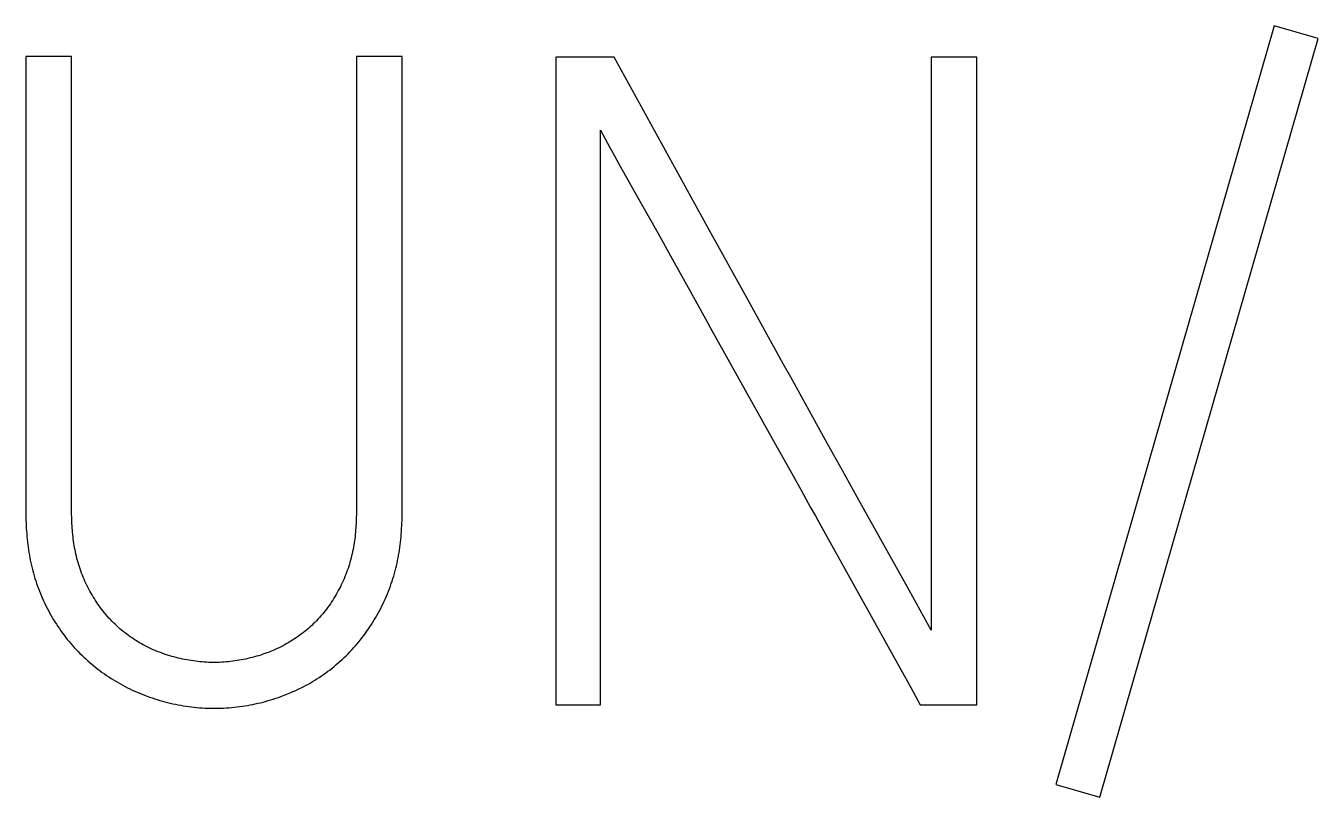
# Model space of a CAD drawing. Extents: x 0 to 420, y 0 to 297.
# Drawn here: x 121.14 to 125.132, y 199.975 to 202.358 of the extents above; entities that cross this region are included whole.
import ezdxf

# ---------------------------------------------------------------- set-up
doc = ezdxf.new("R2010")
doc.units = 0
doc.header["$LTSCALE"] = 23.1
doc.layers.add('10500_FRONT_LABELING', color=7, linetype='CONTINUOUS')

msp = doc.modelspace()

# ---------------------------------------------------------------- linework, layer by layer
at = {"layer": '10500_FRONT_LABELING', "color": 7, "linetype": 'CONTINUOUS'}
for p, q in [((124.9958, 202.3582), (124.3218, 200.0142)), ((125.1318, 202.3194), (124.9958, 202.3582)), ((124.4577, 199.9754), (125.1318, 202.3194)), ((121.1401, 202.2639), (121.1401, 200.8547)), ((121.2816, 202.2639), (121.1401, 202.2639)), ((121.2816, 200.8547), (121.2816, 202.2639)), ((122.1609, 202.2639), (122.1609, 200.8547)), ((122.3024, 202.2639), (122.1609, 202.2639)), ((122.3024, 200.8547), (122.3024, 202.2639)), ((122.7767, 202.2611), (122.7767, 200.2611)), ((122.957, 202.2611), (122.7767, 202.2611)), ((123.9362, 202.2611), (123.9362, 200.4913)), ((124.0777, 202.2611), (123.9362, 202.2611)), ((124.0777, 200.2611), (124.0777, 202.2611)), ((123.1159, 201.9727), (123.0251, 202.1375)), ((122.9154, 200.2611), (122.9154, 202.0364)), ((123.2522, 201.7256), (123.1159, 201.9727)), ((123.0327, 201.8241), (123.0624, 201.7712)), ((123.0624, 201.7712), (123.092, 201.7183)), ((123.092, 201.7183), (123.1363, 201.6389)), ((123.366, 201.5198), (123.2522, 201.7256)), ((123.1363, 201.6389), (123.1806, 201.5594)), ((123.4798, 201.314), (123.366, 201.5198)), ((123.3424, 201.2678), (123.3867, 201.1883)), ((123.3867, 201.1883), (123.4607, 201.056)), ((123.6622, 200.9848), (123.6165, 201.0671)), ((123.4607, 201.056), (123.4903, 201.0031)), ((123.7079, 200.9026), (123.6622, 200.9848)), ((123.8735, 200.3141), (123.9029, 200.2611)), ((122.7767, 200.2611), (122.9154, 200.2611)), ((123.9029, 200.2611), (124.0777, 200.2611)), ((124.3218, 200.0142), (124.4577, 199.9754))]:
    msp.add_line(p, q, dxfattribs=at)
for points in [[(123.0251, 202.1375), (122.9797, 202.2199), (122.957, 202.2611)], [(122.9154, 202.0364), (122.9294, 202.0095), (122.9438, 201.9828), (122.9584, 201.9563), (122.9732, 201.9298), (123.0327, 201.8241)], [(123.1806, 201.5594), (123.2394, 201.4533), (123.2541, 201.4268), (123.3424, 201.2678)], [(123.6165, 201.0671), (123.5482, 201.1905), (123.5254, 201.2317), (123.5026, 201.2728), (123.4798, 201.314)], [(123.4903, 201.0031), (123.5345, 200.9236), (123.5492, 200.8971), (123.5639, 200.8706), (123.5787, 200.8441), (123.5934, 200.8175), (123.8735, 200.3141)], [(123.9362, 200.4913), (123.9138, 200.5327), (123.8911, 200.5739), (123.8683, 200.615), (123.7079, 200.9026)], [(121.1401, 200.8547), (121.1401, 200.8464), (121.1402, 200.8381), (121.1404, 200.8298), (121.1407, 200.8216), (121.1411, 200.8133), (121.1415, 200.8051), (121.1421, 200.7968), (121.1427, 200.7886), (121.1434, 200.7804), (121.1442, 200.7722), (121.145, 200.764), (121.146, 200.7559), (121.1471, 200.7477), (121.1483, 200.7396), (121.1495, 200.7314), (121.1509, 200.7233), (121.1524, 200.7152), (121.1539, 200.7072), (121.1556, 200.6991), (121.1574, 200.6911), (121.1594, 200.683), (121.1614, 200.675), (121.1635, 200.667), (121.1658, 200.6591), (121.1682, 200.6511), (121.1708, 200.6432), (121.1734, 200.6353), (121.1762, 200.6274), (121.179, 200.6196), (121.182, 200.6119), (121.1851, 200.6042), (121.1883, 200.5966), (121.1916, 200.589), (121.195, 200.5815), (121.1985, 200.5741), (121.2021, 200.5667), (121.2058, 200.5594), (121.2096, 200.5521), (121.2135, 200.5449), (121.2175, 200.5378), (121.2216, 200.5307), (121.2258, 200.5236), (121.2301, 200.5166), (121.2345, 200.5097), (121.239, 200.5028), (121.2436, 200.496), (121.2483, 200.4892), (121.2531, 200.4825), (121.258, 200.4759), (121.263, 200.4693), (121.2682, 200.4628), (121.2734, 200.4563), (121.2788, 200.45), (121.2843, 200.4437), (121.2898, 200.4375), (121.2955, 200.4314), (121.3012, 200.4254), (121.307, 200.4195), (121.3129, 200.4136), (121.3189, 200.4079), (121.325, 200.4023), (121.3311, 200.3968), (121.3373, 200.3914), (121.3436, 200.386), (121.3499, 200.3808), (121.3563, 200.3756), (121.3629, 200.3706), (121.3694, 200.3656), (121.3761, 200.3608), (121.3828, 200.356), (121.3896, 200.3513), (121.3965, 200.3467), (121.4034, 200.3422), (121.4105, 200.3377), (121.4176, 200.3334), (121.4248, 200.3292), (121.432, 200.3251), (121.4393, 200.3211), (121.4467, 200.3172), (121.4541, 200.3134), (121.4615, 200.3097), (121.469, 200.3062), (121.4765, 200.3028), (121.4841, 200.2994), (121.4917, 200.2962), (121.4993, 200.2931), (121.507, 200.2901), (121.5147, 200.2872), (121.5225, 200.2844), (121.5303, 200.2818), (121.5381, 200.2792), (121.546, 200.2767), (121.5539, 200.2743), (121.5619, 200.2721), (121.5699, 200.2699), (121.5779, 200.2678), (121.586, 200.2659), (121.5941, 200.264), (121.6022, 200.2623), (121.6104, 200.2607), (121.6186, 200.2592), (121.6268, 200.2578), (121.635, 200.2565), (121.6432, 200.2553), (121.6514, 200.2543), (121.6596, 200.2534), (121.6678, 200.2525), (121.676, 200.2518), (121.6843, 200.2512), (121.6925, 200.2508), (121.7007, 200.2504), (121.7089, 200.2502), (121.7172, 200.25), (121.7254, 200.25), (121.7336, 200.2501), (121.7419, 200.2503), (121.7501, 200.2506), (121.7584, 200.2511), (121.7666, 200.2516), (121.7749, 200.2523), (121.7831, 200.2531), (121.7914, 200.254), (121.7996, 200.255), (121.8079, 200.2562), (121.8161, 200.2574), (121.8243, 200.2588), (121.8325, 200.2602), (121.8407, 200.2618), (121.8488, 200.2635), (121.8568, 200.2653), (121.8649, 200.2672), (121.8729, 200.2692), (121.8808, 200.2714), (121.8888, 200.2736), (121.8967, 200.2759), (121.9045, 200.2783), (121.9124, 200.2809), (121.9202, 200.2835), (121.9279, 200.2863), (121.9356, 200.2892), (121.9433, 200.2921), (121.951, 200.2952), (121.9586, 200.2984), (121.9662, 200.3017), (121.9738, 200.3051), (121.9813, 200.3086), (121.9888, 200.3123), (121.9962, 200.316), (122.0036, 200.3199), (122.0109, 200.3239), (122.0182, 200.328), (122.0253, 200.3322), (122.0324, 200.3365), (122.0394, 200.3409), (122.0463, 200.3453), (122.0531, 200.3499), (122.0599, 200.3546), (122.0666, 200.3594), (122.0732, 200.3642), (122.0797, 200.3692), (122.0862, 200.3743), (122.0926, 200.3794), (122.0989, 200.3847), (122.1052, 200.39), (122.1114, 200.3954), (122.1175, 200.401), (122.1235, 200.4066), (122.1294, 200.4124), (122.1353, 200.4182), (122.1411, 200.4241), (122.1468, 200.4302), (122.1524, 200.4363), (122.158, 200.4425), (122.1634, 200.4488), (122.1688, 200.4552), (122.174, 200.4617), (122.1791, 200.4682), (122.1841, 200.4748), (122.189, 200.4815), (122.1937, 200.4882), (122.1984, 200.495), (122.203, 200.5018), (122.2075, 200.5087), (122.2119, 200.5157), (122.2162, 200.5227), (122.2204, 200.5298), (122.2245, 200.5369), (122.2286, 200.5441), (122.2325, 200.5514), (122.2363, 200.5587), (122.2401, 200.5661), (122.2437, 200.5736), (122.2473, 200.5811), (122.2507, 200.5887), (122.254, 200.5963), (122.2572, 200.604), (122.2603, 200.6117), (122.2633, 200.6194), (122.2662, 200.6272)], [(121.2866, 200.773), (121.2858, 200.7797), (121.285, 200.7865), (121.2843, 200.7933), (121.2837, 200.8001), (121.2832, 200.8069), (121.2828, 200.8138), (121.2824, 200.8206), (121.2821, 200.8274), (121.2819, 200.8342), (121.2817, 200.8411), (121.2816, 200.8479), (121.2816, 200.8547)], [(122.1609, 200.8547), (122.1609, 200.8479), (122.1608, 200.8411), (122.1606, 200.8344), (122.1604, 200.8276), (122.1601, 200.8208), (122.1597, 200.8141), (122.1593, 200.8073), (122.1588, 200.8006), (122.1582, 200.7939), (122.1575, 200.7872), (122.1568, 200.7805), (122.156, 200.7739), (122.1551, 200.7672), (122.1541, 200.7606), (122.1531, 200.7539), (122.1519, 200.7473), (122.1507, 200.7407), (122.1494, 200.7342), (122.1479, 200.7276), (122.1464, 200.721), (122.1448, 200.7145), (122.1431, 200.708), (122.1413, 200.7015), (122.1394, 200.695), (122.1374, 200.6886), (122.1352, 200.6821), (122.133, 200.6757), (122.1307, 200.6693), (122.1282, 200.6629), (122.1257, 200.6566), (122.123, 200.6503), (122.1203, 200.644), (122.1174, 200.6378), (122.1145, 200.6317), (122.1115, 200.6256), (122.1084, 200.6195), (122.1052, 200.6135), (122.1019, 200.6076), (122.0986, 200.6017), (122.0952, 200.5959), (122.0916, 200.5901), (122.088, 200.5843), (122.0843, 200.5787), (122.0806, 200.573), (122.0767, 200.5675), (122.0727, 200.5619), (122.0687, 200.5565), (122.0645, 200.5511), (122.0603, 200.5457), (122.0559, 200.5404), (122.0515, 200.5352), (122.0469, 200.5301), (122.0423, 200.5251), (122.0376, 200.5201), (122.0328, 200.5153), (122.0279, 200.5105), (122.023, 200.5059), (122.018, 200.5013), (122.0129, 200.4968), (122.0078, 200.4924), (122.0026, 200.4881), (121.9973, 200.4839), (121.992, 200.4797), (121.9865, 200.4757), (121.981, 200.4717), (121.9755, 200.4679), (121.9699, 200.4641), (121.9642, 200.4604), (121.9584, 200.4568), (121.9525, 200.4532), (121.9466, 200.4498), (121.9406, 200.4465), (121.9346, 200.4432), (121.9285, 200.4401), (121.9224, 200.4371), (121.9162, 200.4342), (121.91, 200.4314), (121.9038, 200.4287), (121.8975, 200.4261), (121.8912, 200.4236), (121.8848, 200.4212), (121.8784, 200.4189), (121.872, 200.4167), (121.8656, 200.4145), (121.8591, 200.4125), (121.8526, 200.4106), (121.846, 200.4087), (121.8394, 200.4069), (121.8328, 200.4053), (121.8262, 200.4037), (121.8195, 200.4022), (121.8128, 200.4008), (121.8061, 200.3994), (121.7994, 200.3982), (121.7927, 200.3971), (121.7859, 200.3961), (121.7792, 200.3952), (121.7725, 200.3943), (121.7657, 200.3936), (121.759, 200.393), (121.7522, 200.3925), (121.7455, 200.3921), (121.7387, 200.3918), (121.732, 200.3916), (121.7252, 200.3915), (121.7185, 200.3915), (121.7117, 200.3916), (121.7049, 200.3918), (121.6982, 200.3921), (121.6914, 200.3925), (121.6846, 200.393), (121.6778, 200.3936), (121.671, 200.3944), (121.6643, 200.3952), (121.6575, 200.3961), (121.6507, 200.3971), (121.644, 200.3982), (121.6372, 200.3994), (121.6306, 200.4007), (121.6239, 200.402), (121.6173, 200.4035), (121.6107, 200.4051), (121.6041, 200.4067), (121.5976, 200.4084), (121.591, 200.4103), (121.5845, 200.4122), (121.5781, 200.4142), (121.5716, 200.4163), (121.5652, 200.4185), (121.5589, 200.4208), (121.5525, 200.4231), (121.5462, 200.4256), (121.5399, 200.4282), (121.5336, 200.4309), (121.5274, 200.4336), (121.5212, 200.4365), (121.5151, 200.4395), (121.509, 200.4427), (121.5029, 200.4459), (121.4969, 200.4492), (121.491, 200.4526), (121.4852, 200.4561), (121.4795, 200.4596), (121.4738, 200.4633), (121.4682, 200.4671), (121.4626, 200.4709), (121.4571, 200.4748), (121.4517, 200.4788), (121.4464, 200.4829), (121.4411, 200.4871), (121.4359, 200.4914), (121.4307, 200.4957), (121.4257, 200.5002), (121.4207, 200.5047), (121.4157, 200.5094), (121.4109, 200.5141), (121.4061, 200.5189), (121.4014, 200.5238), (121.3967, 200.5288), (121.3921, 200.5339), (121.3877, 200.5391), (121.3833, 200.5444), (121.379, 200.5497), (121.3748, 200.5551), (121.3707, 200.5605), (121.3667, 200.5661), (121.3629, 200.5716), (121.359, 200.5772), (121.3553, 200.5829), (121.3517, 200.5887), (121.3482, 200.5944), (121.3447, 200.6003), (121.3413, 200.6062), (121.338, 200.6121), (121.3348, 200.6181), (121.3317, 200.6241), (121.3287, 200.6302), (121.3257, 200.6364), (121.3228, 200.6426), (121.3201, 200.6488), (121.3174, 200.6551), (121.3148, 200.6614), (121.3124, 200.6678), (121.31, 200.6742), (121.3077, 200.6806), (121.3056, 200.6871), (121.3035, 200.6935), (121.3016, 200.7), (121.2997, 200.7065), (121.298, 200.7131), (121.2964, 200.7196), (121.2948, 200.7262), (121.2934, 200.7328), (121.292, 200.7395), (121.2908, 200.7461), (121.2896, 200.7528), (121.2885, 200.7595), (121.2875, 200.7662), (121.2866, 200.773)], [(122.2662, 200.6272), (122.2689, 200.635), (122.2716, 200.6428), (122.2741, 200.6507), (122.2765, 200.6585), (122.2787, 200.6664), (122.2809, 200.6744), (122.2829, 200.6824), (122.2849, 200.6904), (122.2867, 200.6984), (122.2884, 200.7064), (122.2899, 200.7145), (122.2914, 200.7226), (122.2928, 200.7307), (122.2941, 200.7389), (122.2953, 200.7471), (122.2964, 200.7553), (122.2973, 200.7635), (122.2982, 200.7718), (122.299, 200.78), (122.2998, 200.7883), (122.3004, 200.7966), (122.3009, 200.8049), (122.3014, 200.8132), (122.3017, 200.8215), (122.302, 200.8298), (122.3022, 200.8381), (122.3023, 200.8464), (122.3024, 200.8547)]]:
    msp.add_lwpolyline(points, dxfattribs=at)

doc.saveas('drawing.dxf')
